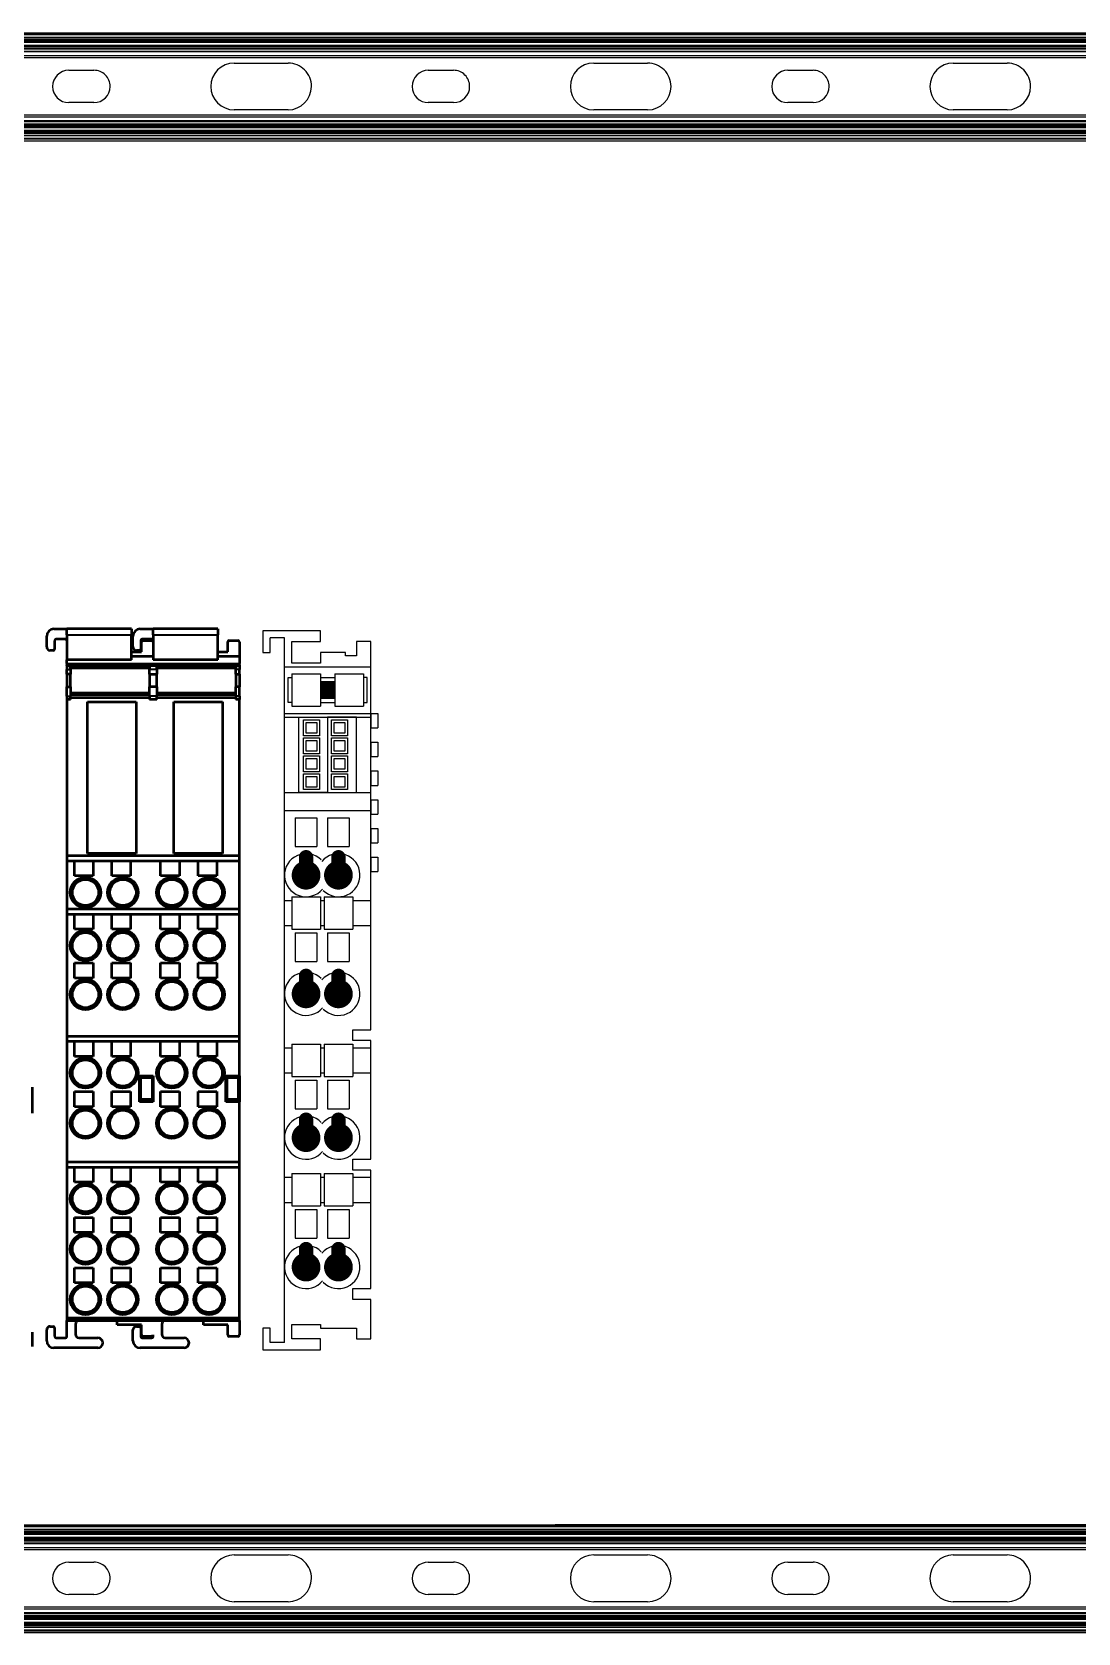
# Model space of a CAD drawing. Header units: inches. Extents: x 17 to 3130, y 15 to 659.
# Drawn here: x 1198.4 to 1343.9, y 129.2 to 351.9 of the extents above; entities that cross this region are included whole.
import ezdxf

# ---------------------------------------------------------------- set-up
doc = ezdxf.new("R2010")
doc.units = ezdxf.units.IN
doc.header["$MEASUREMENT"] = 0
doc.linetypes.add('ACAD_ISO02W100', pattern=[15, 12, -3])
doc.linetypes.add('EPLANLINE7', pattern=[0])
for name, color, linetype in [('MAIN-1', 7, 'Continuous'), ('MAIN-2', 7, 'Continuous'), ('PRISMA_2_BECKHOFF', 5, 'Continuous'), ('ZUSATZTEXTE', 7, 'Continuous')]:
    doc.layers.add(name, color=color, linetype=linetype)
doc.layers.add('Sichtbar (ISO)', color=7, linetype='Continuous', lineweight=50)
doc.layers.add('Sichtbar schmal (ISO)', color=7, linetype='Continuous', lineweight=35)

msp = doc.modelspace()

# ---------------------------------------------------------------- linework, layer by layer
for p, q in [((850.49473, 351.59313), (1480.49468, 351.85048)), ((850.49473, 144.09313), (1480.49468, 144.35048))]:
    msp.add_line(p, q)
at = {"layer": 'MAIN-1'}
for p, q in [((1480.49658, 350.3796), (850.49473, 350.3796)), ((1226.526, 347.5296), (1234.026, 347.5296)), ((1276.526, 347.5296), (1284.026, 347.5296)), ((1326.526, 347.5296), (1334.026, 347.5296)), ((1203.526, 346.5296), (1207.026, 346.5296)), ((1253.526, 346.5296), (1257.026, 346.5296)), ((1303.526, 346.5296), (1307.026, 346.5296)), ((1207.026, 342.0296), (1203.526, 342.0296)), ((1234.026, 341.0296), (1226.526, 341.0296)), ((1257.026, 342.0296), (1253.526, 342.0296)), ((1284.026, 341.0296), (1276.526, 341.0296)), ((1307.026, 342.0296), (1303.526, 342.0296)), ((1334.026, 341.0296), (1326.526, 341.0296)), ((850.49473, 338.1796), (1480.5124, 338.1796)), ((1480.51435, 336.6796), (850.49473, 336.6796)), ((1480.49658, 142.8796), (850.49473, 142.8796)), ((1203.526, 139.0296), (1207.026, 139.0296)), ((1226.526, 140.0296), (1234.026, 140.0296)), ((1253.526, 139.0296), (1257.026, 139.0296)), ((1276.526, 140.0296), (1284.026, 140.0296)), ((1303.526, 139.0296), (1307.026, 139.0296)), ((1326.526, 140.0296), (1334.026, 140.0296)), ((1207.026, 134.5296), (1203.526, 134.5296)), ((1257.026, 134.5296), (1253.526, 134.5296)), ((1307.026, 134.5296), (1303.526, 134.5296)), ((1234.026, 133.5296), (1226.526, 133.5296)), ((1284.026, 133.5296), (1276.526, 133.5296)), ((1334.026, 133.5296), (1326.526, 133.5296)), ((850.49473, 130.6796), (1480.5124, 130.6796)), ((1480.51435, 129.1796), (850.49473, 129.1796))]:
    msp.add_line(p, q, dxfattribs=at)
for centre, radius, start, end in [((1226.526, 344.2796), 3.25, 90.0000198, 180.0000187), ((1234.026, 344.2796), 3.25, 359.9999813, 90.0000198), ((1276.526, 344.2796), 3.25, 90.0000198, 180.0000187), ((1284.026, 344.2796), 3.25, 359.9999813, 90.0000198), ((1326.526, 344.2796), 3.25, 90.0000198, 180.0000187), ((1334.026, 344.2796), 3.25, 359.9999813, 90.0000198), ((1203.526, 344.2796), 2.25, 90.0000198, 180.0000187), ((1207.026, 344.2796), 2.25, 359.9999813, 90.0000198), ((1253.526, 344.2796), 2.25, 90.0000198, 180.0000187), ((1257.026, 344.2796), 2.25, 359.9999813, 90.0000198), ((1303.526, 344.2796), 2.25, 90.0000198, 180.0000187), ((1307.026, 344.2796), 2.25, 359.9999813, 90.0000198), ((1203.526, 344.2796), 2.25, 180.0000187, 270), ((1207.026, 344.2796), 2.25, 270, 359.9999813), ((1226.526, 344.2796), 3.25, 180.0000187, 270), ((1234.026, 344.2796), 3.25, 270, 359.9999813), ((1253.526, 344.2796), 2.25, 180.0000187, 270), ((1257.026, 344.2796), 2.25, 270, 359.9999813), ((1276.526, 344.2796), 3.25, 180.0000187, 270), ((1284.026, 344.2796), 3.25, 270, 359.9999813), ((1303.526, 344.2796), 2.25, 180.0000187, 270), ((1307.026, 344.2796), 2.25, 270, 359.9999813), ((1326.526, 344.2796), 3.25, 180.0000187, 270), ((1334.026, 344.2796), 3.25, 270, 359.9999813), ((1203.526, 136.7796), 2.25, 90.0000198, 180.0000187), ((1207.026, 136.7796), 2.25, 359.9999813, 90.0000198), ((1226.526, 136.7796), 3.25, 90.0000198, 180.0000187), ((1234.026, 136.7796), 3.25, 359.9999813, 90.0000198), ((1253.526, 136.7796), 2.25, 90.0000198, 180.0000187), ((1257.026, 136.7796), 2.25, 359.9999813, 90.0000198), ((1276.526, 136.7796), 3.25, 90.0000198, 180.0000187), ((1284.026, 136.7796), 3.25, 359.9999813, 90.0000198), ((1303.526, 136.7796), 2.25, 90.0000198, 180.0000187), ((1307.026, 136.7796), 2.25, 359.9999813, 90.0000198), ((1326.526, 136.7796), 3.25, 90.0000198, 180.0000187), ((1334.026, 136.7796), 3.25, 359.9999813, 90.0000198), ((1203.526, 136.7796), 2.25, 180.0000187, 270), ((1207.026, 136.7796), 2.25, 270, 359.9999813), ((1226.526, 136.7796), 3.25, 180.0000187, 270), ((1234.026, 136.7796), 3.25, 270, 359.9999813), ((1253.526, 136.7796), 2.25, 180.0000187, 270), ((1257.026, 136.7796), 2.25, 270, 359.9999813), ((1276.526, 136.7796), 3.25, 180.0000187, 270), ((1284.026, 136.7796), 3.25, 270, 359.9999813), ((1303.526, 136.7796), 2.25, 180.0000187, 270), ((1307.026, 136.7796), 2.25, 270, 359.9999813), ((1326.526, 136.7796), 3.25, 180.0000187, 270), ((1334.026, 136.7796), 3.25, 270, 359.9999813)]:
    msp.add_arc(centre, radius, start, end, dxfattribs=at)
at = {"layer": 'MAIN-2'}
for p, q in [((850.49473, 351.6296), (1480.49496, 351.6296)), ((850.49473, 351.59313), (1480.49501, 351.59313)), ((1480.49519, 351.45283), (850.49473, 351.45283)), ((1480.49568, 351.0796), (850.49473, 351.0796)), ((850.49473, 350.8796), (1480.49594, 350.8796)), ((1480.49605, 350.79313), (850.49473, 350.79313)), ((850.49473, 350.65283), (1480.49623, 350.65283)), ((850.49473, 350.56327), (1480.49635, 350.56327)), ((1480.4965, 350.44594), (850.49473, 350.44594)), ((1480.49659, 350.37206), (850.49473, 350.37206)), ((850.49473, 350.01851), (1480.49705, 350.01851)), ((850.49473, 349.80638), (1480.49733, 349.80638)), ((1480.49733, 349.80638), (850.49473, 349.80638)), ((1480.49742, 349.73316), (850.49473, 349.73316)), ((850.49473, 349.5796), (1480.49762, 349.5796)), ((850.49473, 349.51327), (1480.49771, 349.51327)), ((1480.49818, 349.15122), (850.49473, 349.15122)), ((1480.49825, 349.09684), (850.49473, 349.09684)), ((1480.49827, 349.0796), (850.49473, 349.0796)), ((850.49473, 348.56608), (1480.49894, 348.56608)), ((850.49473, 348.29354), (1480.49929, 348.29354)), ((1480.5097, 340.26567), (850.49473, 340.26567)), ((1480.51005, 339.99313), (850.49473, 339.99313)), ((1480.51072, 339.4796), (850.49473, 339.4796)), ((850.49473, 339.46237), (1480.51074, 339.46237)), ((850.49473, 339.40798), (1480.51081, 339.40798)), ((1480.51128, 339.04594), (850.49473, 339.04594)), ((1480.51136, 338.9796), (850.49473, 338.9796)), ((1480.51156, 338.82605), (850.49473, 338.82605)), ((1480.51166, 338.75283), (850.49473, 338.75283)), ((850.49473, 338.75283), (1480.51166, 338.75283)), ((1480.51193, 338.54069), (850.49473, 338.54069)), ((850.49473, 338.18714), (1480.51239, 338.18714)), ((850.49473, 338.11327), (1480.51249, 338.11327)), ((1480.51264, 337.99594), (850.49473, 337.99594)), ((1480.51275, 337.90638), (850.49473, 337.90638)), ((850.49473, 337.76608), (1480.51294, 337.76608)), ((1480.51305, 337.6796), (850.49473, 337.6796)), ((850.49473, 337.4796), (1480.51331, 337.4796)), ((850.49473, 337.10638), (1480.51379, 337.10638)), ((1480.51397, 336.96608), (850.49473, 336.96608)), ((1480.51402, 336.9296), (850.49473, 336.9296)), ((850.49473, 144.1296), (1480.49496, 144.1296)), ((850.49473, 144.09313), (1480.49501, 144.09313)), ((1480.49519, 143.95283), (850.49473, 143.95283)), ((1480.49568, 143.5796), (850.49473, 143.5796)), ((850.49473, 143.3796), (1480.49594, 143.3796)), ((1480.49605, 143.29313), (850.49473, 143.29313)), ((850.49473, 143.15283), (1480.49623, 143.15283)), ((850.49473, 143.06327), (1480.49635, 143.06327)), ((1480.4965, 142.94594), (850.49473, 142.94594)), ((1480.49659, 142.87206), (850.49473, 142.87206)), ((850.49473, 142.51851), (1480.49705, 142.51851)), ((850.49473, 142.30638), (1480.49733, 142.30638)), ((1480.49733, 142.30638), (850.49473, 142.30638)), ((1480.49742, 142.23316), (850.49473, 142.23316)), ((850.49473, 142.0796), (1480.49762, 142.0796)), ((850.49473, 142.01327), (1480.49771, 142.01327)), ((1480.49818, 141.65122), (850.49473, 141.65122)), ((1480.49825, 141.59684), (850.49473, 141.59684)), ((1480.49827, 141.5796), (850.49473, 141.5796)), ((850.49473, 141.06608), (1480.49894, 141.06608)), ((850.49473, 140.79354), (1480.49929, 140.79354)), ((1480.5097, 132.76567), (850.49473, 132.76567)), ((1480.51005, 132.49313), (850.49473, 132.49313)), ((1480.51072, 131.9796), (850.49473, 131.9796)), ((850.49473, 131.96237), (1480.51074, 131.96237)), ((850.49473, 131.90798), (1480.51081, 131.90798)), ((1480.51128, 131.54594), (850.49473, 131.54594)), ((1480.51136, 131.4796), (850.49473, 131.4796)), ((1480.51156, 131.32605), (850.49473, 131.32605)), ((1480.51166, 131.25283), (850.49473, 131.25283)), ((850.49473, 131.25283), (1480.51166, 131.25283)), ((1480.51193, 131.04069), (850.49473, 131.04069)), ((850.49473, 130.68714), (1480.51239, 130.68714)), ((850.49473, 130.61327), (1480.51249, 130.61327)), ((1480.51264, 130.49594), (850.49473, 130.49594)), ((1480.51275, 130.40638), (850.49473, 130.40638)), ((850.49473, 130.26608), (1480.51294, 130.26608)), ((1480.51305, 130.1796), (850.49473, 130.1796)), ((850.49473, 129.9796), (1480.51331, 129.9796)), ((850.49473, 129.60638), (1480.51379, 129.60638)), ((1480.51397, 129.46608), (850.49473, 129.46608)), ((1480.51402, 129.4296), (850.49473, 129.4296))]:
    msp.add_line(p, q, dxfattribs=at)
at = {"layer": 'PRISMA_2_BECKHOFF'}
for points in [[(1235.52465, 256.57356), (1239.52465, 256.57356), (1239.52465, 246.07356), (1235.52465, 246.07356)], [(1239.52465, 246.07356), (1243.52465, 246.07356), (1243.52465, 256.57356), (1239.52465, 256.57356)]]:
    msp.add_lwpolyline(points, close=True, dxfattribs=at)
at = {"layer": 'PRISMA_2_BECKHOFF', "linetype": 'ACAD_ISO02W100'}
for points in [[(1236.17465, 256.17356), (1238.37465, 256.17356), (1238.37465, 253.97356), (1236.17465, 253.97356)], [(1240.07465, 256.17356), (1242.27465, 256.17356), (1242.27465, 253.97356), (1240.07465, 253.97356)], [(1236.52465, 255.82356), (1238.02465, 255.82356), (1238.02465, 254.32356), (1236.52465, 254.32356)], [(1240.42465, 255.82356), (1241.92465, 255.82356), (1241.92465, 254.32356), (1240.42465, 254.32356)], [(1236.17465, 253.67356), (1238.37465, 253.67356), (1238.37465, 251.47356), (1236.17465, 251.47356)], [(1236.52465, 253.32356), (1238.02465, 253.32356), (1238.02465, 251.82356), (1236.52465, 251.82356)], [(1240.07465, 253.67356), (1242.27465, 253.67356), (1242.27465, 251.47356), (1240.07465, 251.47356)], [(1240.42465, 253.32356), (1241.92465, 253.32356), (1241.92465, 251.82356), (1240.42465, 251.82356)], [(1236.17465, 251.17356), (1238.37465, 251.17356), (1238.37465, 248.97356), (1236.17465, 248.97356)], [(1236.52465, 250.82356), (1238.02465, 250.82356), (1238.02465, 249.32356), (1236.52465, 249.32356)], [(1240.07465, 251.17356), (1242.27465, 251.17356), (1242.27465, 248.97356), (1240.07465, 248.97356)], [(1240.42465, 250.82356), (1241.92465, 250.82356), (1241.92465, 249.32356), (1240.42465, 249.32356)], [(1236.17465, 248.67356), (1238.37465, 248.67356), (1238.37465, 246.47356), (1236.17465, 246.47356)], [(1236.52465, 248.32356), (1238.02465, 248.32356), (1238.02465, 246.82356), (1236.52465, 246.82356)], [(1240.07465, 248.67356), (1242.27465, 248.67356), (1242.27465, 246.47356), (1240.07465, 246.47356)], [(1240.42465, 248.32356), (1241.92465, 248.32356), (1241.92465, 246.82356), (1240.42465, 246.82356)]]:
    msp.add_lwpolyline(points, close=True, dxfattribs=at)
at = {"layer": 'Sichtbar (ISO)'}
for p, q in [((1200.45265, 266.32573), (1200.45265, 267.82573)), ((1201.45265, 268.82573), (1203.25265, 268.82573)), ((1201.55265, 267.22573), (1201.55265, 266.02573)), ((1203.05265, 267.42573), (1201.75265, 267.42573)), ((1203.25265, 268.02052), (1203.25265, 268.82573)), ((1212.25265, 268.82573), (1203.25265, 268.82573)), ((1203.25265, 268.02052), (1203.25265, 264.53756)), ((1212.25265, 268.82573), (1212.25265, 268.02052)), ((1212.25265, 264.53756), (1212.25265, 268.02052)), ((1212.45265, 266.32573), (1212.45265, 267.82573)), ((1213.45265, 268.82573), (1215.25265, 268.82573)), ((1213.55265, 267.22573), (1213.55265, 266.02573)), ((1215.05265, 267.42573), (1213.75265, 267.42573)), ((1213.85265, 267.22573), (1215.05265, 267.22573)), ((1215.25265, 268.02052), (1215.25265, 268.82573)), ((1224.25265, 268.82573), (1215.25265, 268.82573)), ((1215.25265, 268.02052), (1215.25265, 264.53756)), ((1224.25265, 268.82573), (1224.25265, 268.02052)), ((1224.25265, 264.53756), (1224.25265, 268.02052)), ((1225.85265, 267.22573), (1227.05265, 267.22573)), ((1201.35265, 265.82573), (1200.95265, 265.82573)), ((1212.25265, 265.62573), (1213.65265, 265.62573)), ((1212.25265, 265.02573), (1215.25265, 265.02573)), ((1213.35265, 265.82573), (1212.95265, 265.82573)), ((1213.65265, 265.62573), (1213.65265, 267.02573)), ((1224.25265, 265.62573), (1225.65265, 265.62573)), ((1224.25265, 265.02573), (1227.25265, 265.02573)), ((1225.65265, 265.62573), (1225.65265, 267.02573)), ((1227.25265, 267.02573), (1227.25265, 265.02573)), ((1227.25265, 265.02573), (1227.25265, 264.02573)), ((1212.25265, 264.53756), (1203.25265, 264.53756)), ((1203.25265, 264.02573), (1203.25265, 264.53756)), ((1203.25265, 264.02573), (1203.25265, 263.8428)), ((1203.25265, 263.74282), (1203.25265, 263.8428)), ((1203.25265, 263.74282), (1203.25265, 263.73743)), ((1203.25265, 263.74282), (1203.75265, 263.74282)), ((1203.25265, 263.73743), (1203.25265, 263.168)), ((1203.25265, 263.73743), (1203.75265, 263.73743)), ((1203.25265, 262.55873), (1203.25265, 263.168)), ((1203.75265, 263.73743), (1203.75265, 263.74282)), ((1203.75265, 263.168), (1203.75265, 263.73743)), ((1214.75265, 263.38576), (1203.75265, 263.38576)), ((1203.75265, 263.168), (1203.75265, 262.55873)), ((1214.75265, 263.74282), (1215.75265, 263.74282)), ((1214.75265, 263.74282), (1214.75265, 263.73743)), ((1215.75265, 263.73743), (1214.75265, 263.73743)), ((1214.75265, 263.73743), (1214.75265, 263.168)), ((1214.75265, 262.55873), (1214.75265, 263.168)), ((1224.25265, 264.53756), (1215.25265, 264.53756)), ((1215.75265, 263.73743), (1215.75265, 263.74282)), ((1215.75265, 263.168), (1215.75265, 263.73743)), ((1226.75265, 263.38576), (1215.75265, 263.38576)), ((1215.75265, 263.168), (1215.75265, 262.55873)), ((1226.75265, 263.74282), (1227.25265, 263.74282)), ((1226.75265, 263.74282), (1226.75265, 263.73743)), ((1227.25265, 263.73743), (1226.75265, 263.73743)), ((1226.75265, 263.73743), (1226.75265, 263.168)), ((1226.75265, 262.55873), (1226.75265, 263.168)), ((1227.25265, 263.8428), (1227.25265, 264.02573)), ((1227.25265, 263.8428), (1227.25265, 263.74282)), ((1227.25265, 263.74282), (1227.25265, 263.73743)), ((1227.25265, 263.73743), (1227.25265, 263.168)), ((1227.25265, 262.55873), (1227.25265, 263.168)), ((1203.25265, 262.55873), (1203.25265, 260.79722)), ((1203.75265, 262.55873), (1203.25265, 262.55873)), ((1203.25265, 259.48598), (1203.25265, 260.79722)), ((1203.25265, 260.79722), (1203.75265, 260.79722)), ((1203.75265, 260.79722), (1203.75265, 262.55873)), ((1203.75265, 260.79722), (1203.75265, 259.48598)), ((1214.75265, 262.55873), (1214.75265, 260.79722)), ((1214.75265, 262.55873), (1215.75265, 262.55873)), ((1215.75265, 260.79722), (1214.75265, 260.79722)), ((1214.75265, 259.48598), (1214.75265, 260.79722)), ((1215.75265, 260.79722), (1215.75265, 262.55873)), ((1215.75265, 260.79722), (1215.75265, 259.48598)), ((1226.75265, 262.55873), (1226.75265, 260.79722)), ((1226.75265, 262.55873), (1227.25265, 262.55873)), ((1227.25265, 260.79722), (1226.75265, 260.79722)), ((1226.75265, 259.48598), (1226.75265, 260.79722)), ((1227.25265, 262.55873), (1227.25265, 260.79722)), ((1227.25265, 259.48598), (1227.25265, 260.79722)), ((1203.25265, 259.48598), (1203.25265, 259.02573)), ((1203.25265, 259.02573), (1203.25265, 237.30367)), ((1203.75265, 259.02573), (1203.25265, 259.02573)), ((1203.75265, 259.92051), (1214.75265, 259.92051)), ((1214.75265, 259.57238), (1203.75265, 259.57238)), ((1203.75265, 259.02573), (1203.75265, 259.48598)), ((1206.12265, 258.67573), (1212.90265, 258.67573)), ((1206.12265, 237.57573), (1206.12265, 258.67573)), ((1212.90265, 258.67573), (1212.90265, 237.57573)), ((1214.75265, 259.48598), (1214.75265, 259.02573)), ((1215.75265, 259.02573), (1214.75265, 259.02573)), ((1215.75265, 259.92051), (1226.75265, 259.92051)), ((1226.75265, 259.57238), (1215.75265, 259.57238)), ((1215.75265, 259.02573), (1215.75265, 259.48598)), ((1218.12265, 258.67573), (1224.90265, 258.67573)), ((1218.12265, 237.57573), (1218.12265, 258.67573)), ((1224.90265, 258.67573), (1224.90265, 237.57573)), ((1226.75265, 259.48598), (1226.75265, 259.02573)), ((1227.25265, 259.02573), (1226.75265, 259.02573)), ((1227.25265, 259.48598), (1227.25265, 259.02573)), ((1227.25265, 237.30367), (1227.25265, 259.02573)), ((1203.25265, 237.30367), (1203.25265, 236.57573)), ((1203.25265, 237.30367), (1227.25265, 237.30367)), ((1203.25265, 236.57573), (1203.25265, 229.90367)), ((1203.25265, 236.57573), (1204.30265, 236.57573)), ((1204.30265, 236.57573), (1206.90265, 236.57573)), ((1204.30265, 234.47573), (1204.30265, 236.57573)), ((1212.90265, 237.57573), (1206.12265, 237.57573)), ((1206.90265, 236.57573), (1206.90265, 234.47573)), ((1206.90265, 236.57573), (1209.50265, 236.57573)), ((1209.50265, 236.57573), (1212.10265, 236.57573)), ((1209.50265, 234.47573), (1209.50265, 236.57573)), ((1212.10265, 236.57573), (1212.10265, 234.47573)), ((1212.10265, 236.57573), (1216.30265, 236.57573)), ((1216.30265, 236.57573), (1218.90265, 236.57573)), ((1216.30265, 234.47573), (1216.30265, 236.57573)), ((1224.90265, 237.57573), (1218.12265, 237.57573)), ((1218.90265, 236.57573), (1218.90265, 234.47573)), ((1218.90265, 236.57573), (1221.50265, 236.57573)), ((1221.50265, 236.57573), (1224.10265, 236.57573)), ((1221.50265, 234.47573), (1221.50265, 236.57573)), ((1224.10265, 236.57573), (1224.10265, 234.47573)), ((1224.10265, 236.57573), (1227.25265, 236.57573)), ((1227.25265, 236.57573), (1227.25265, 237.30367)), ((1227.25265, 229.90367), (1227.25265, 236.57573)), ((1206.90265, 234.47573), (1204.30265, 234.47573)), ((1212.10265, 234.47573), (1209.50265, 234.47573)), ((1218.90265, 234.47573), (1216.30265, 234.47573)), ((1224.10265, 234.47573), (1221.50265, 234.47573)), ((1203.25265, 229.90367), (1203.25265, 229.17573)), ((1203.25265, 229.90367), (1227.25265, 229.90367)), ((1227.25265, 229.17573), (1227.25265, 229.90367)), ((1203.25265, 229.17573), (1203.25265, 212.20367)), ((1203.25265, 229.17573), (1204.30265, 229.17573)), ((1204.30265, 229.17573), (1206.90265, 229.17573)), ((1204.30265, 227.07573), (1204.30265, 229.17573)), ((1206.90265, 229.17573), (1206.90265, 227.07573)), ((1206.90265, 229.17573), (1209.50265, 229.17573)), ((1209.50265, 229.17573), (1212.10265, 229.17573)), ((1209.50265, 227.07573), (1209.50265, 229.17573)), ((1212.10265, 229.17573), (1212.10265, 227.07573)), ((1212.10265, 229.17573), (1216.30265, 229.17573)), ((1216.30265, 229.17573), (1218.90265, 229.17573)), ((1216.30265, 227.07573), (1216.30265, 229.17573)), ((1218.90265, 229.17573), (1218.90265, 227.07573)), ((1218.90265, 229.17573), (1221.50265, 229.17573)), ((1221.50265, 229.17573), (1224.10265, 229.17573)), ((1221.50265, 227.07573), (1221.50265, 229.17573)), ((1224.10265, 229.17573), (1224.10265, 227.07573)), ((1224.10265, 229.17573), (1227.25265, 229.17573)), ((1227.25265, 212.20367), (1227.25265, 229.17573)), ((1206.90265, 227.07573), (1204.30265, 227.07573)), ((1212.10265, 227.07573), (1209.50265, 227.07573)), ((1218.90265, 227.07573), (1216.30265, 227.07573)), ((1224.10265, 227.07573), (1221.50265, 227.07573)), ((1204.30265, 222.37573), (1206.90265, 222.37573)), ((1204.30265, 220.27573), (1204.30265, 222.37573)), ((1206.90265, 222.37573), (1206.90265, 220.27573)), ((1209.50265, 222.37573), (1212.10265, 222.37573)), ((1209.50265, 220.27573), (1209.50265, 222.37573)), ((1212.10265, 222.37573), (1212.10265, 220.27573)), ((1216.30265, 222.37573), (1218.90265, 222.37573)), ((1216.30265, 220.27573), (1216.30265, 222.37573)), ((1218.90265, 222.37573), (1218.90265, 220.27573)), ((1221.50265, 222.37573), (1224.10265, 222.37573)), ((1221.50265, 220.27573), (1221.50265, 222.37573)), ((1224.10265, 222.37573), (1224.10265, 220.27573)), ((1206.90265, 220.27573), (1204.30265, 220.27573)), ((1212.10265, 220.27573), (1209.50265, 220.27573)), ((1218.90265, 220.27573), (1216.30265, 220.27573)), ((1224.10265, 220.27573), (1221.50265, 220.27573)), ((1203.25265, 212.20367), (1203.25265, 211.47573)), ((1203.25265, 212.20367), (1227.25265, 212.20367)), ((1227.25265, 211.47573), (1227.25265, 212.20367)), ((1203.25265, 211.47573), (1203.25265, 194.70367)), ((1203.25265, 211.47573), (1204.30265, 211.47573)), ((1204.30265, 211.47573), (1206.90265, 211.47573)), ((1204.30265, 209.37573), (1204.30265, 211.47573)), ((1206.90265, 209.37573), (1204.30265, 209.37573)), ((1206.90265, 211.47573), (1206.90265, 209.37573)), ((1206.90265, 211.47573), (1209.50265, 211.47573)), ((1209.50265, 211.47573), (1212.10265, 211.47573)), ((1209.50265, 209.37573), (1209.50265, 211.47573)), ((1212.10265, 209.37573), (1209.50265, 209.37573)), ((1212.10265, 211.47573), (1212.10265, 209.37573)), ((1212.10265, 211.47573), (1216.30265, 211.47573)), ((1216.30265, 211.47573), (1218.90265, 211.47573)), ((1216.30265, 209.37573), (1216.30265, 211.47573)), ((1218.90265, 209.37573), (1216.30265, 209.37573)), ((1218.90265, 211.47573), (1218.90265, 209.37573)), ((1218.90265, 211.47573), (1221.50265, 211.47573)), ((1221.50265, 211.47573), (1224.10265, 211.47573)), ((1221.50265, 209.37573), (1221.50265, 211.47573)), ((1224.10265, 209.37573), (1221.50265, 209.37573)), ((1224.10265, 211.47573), (1224.10265, 209.37573)), ((1224.10265, 211.47573), (1227.25265, 211.47573)), ((1227.25265, 206.67573), (1227.25265, 211.47573)), ((1198.41565, 205.07573), (1198.41565, 201.47573)), ((1213.35265, 206.67573), (1215.25265, 206.67573)), ((1213.35265, 203.07573), (1213.35265, 206.67573)), ((1213.50265, 206.33073), (1213.50265, 206.58073)), ((1213.50265, 206.58073), (1215.10265, 206.58073)), ((1213.50265, 206.33073), (1213.50265, 203.42073)), ((1215.10265, 206.33073), (1215.10265, 206.58073)), ((1215.10265, 206.33073), (1215.10265, 203.42073)), ((1215.25265, 206.67573), (1215.25265, 203.07573)), ((1225.35265, 206.67573), (1227.25265, 206.67573)), ((1225.35265, 203.07573), (1225.35265, 206.67573)), ((1225.50265, 206.33073), (1225.50265, 206.58073)), ((1225.50265, 206.58073), (1227.10265, 206.58073)), ((1225.50265, 206.33073), (1225.50265, 203.42073)), ((1227.10265, 206.33073), (1227.10265, 206.58073)), ((1227.10265, 206.33073), (1227.10265, 203.42073)), ((1227.25265, 206.67573), (1227.25265, 203.07573)), ((1204.30265, 204.47573), (1206.90265, 204.47573)), ((1204.30265, 202.37573), (1204.30265, 204.47573)), ((1206.90265, 204.47573), (1206.90265, 202.37573)), ((1209.50265, 204.47573), (1212.10265, 204.47573)), ((1209.50265, 202.37573), (1209.50265, 204.47573)), ((1212.10265, 204.47573), (1212.10265, 202.37573)), ((1215.25265, 203.07573), (1213.35265, 203.07573)), ((1213.50265, 203.17073), (1213.50265, 203.42073)), ((1213.50265, 203.17073), (1215.10265, 203.17073)), ((1215.10265, 203.17073), (1215.10265, 203.42073)), ((1216.30265, 204.47573), (1218.90265, 204.47573)), ((1216.30265, 202.37573), (1216.30265, 204.47573)), ((1218.90265, 204.47573), (1218.90265, 202.37573)), ((1221.50265, 204.47573), (1224.10265, 204.47573)), ((1221.50265, 202.37573), (1221.50265, 204.47573)), ((1224.10265, 204.47573), (1224.10265, 202.37573)), ((1227.25265, 203.07573), (1225.35265, 203.07573)), ((1225.50265, 203.17073), (1225.50265, 203.42073)), ((1225.50265, 203.17073), (1227.10265, 203.17073)), ((1227.10265, 203.17073), (1227.10265, 203.42073)), ((1227.25265, 194.70367), (1227.25265, 203.07573)), ((1206.90265, 202.37573), (1204.30265, 202.37573)), ((1212.10265, 202.37573), (1209.50265, 202.37573)), ((1218.90265, 202.37573), (1216.30265, 202.37573)), ((1224.10265, 202.37573), (1221.50265, 202.37573)), ((1203.25265, 194.70367), (1203.25265, 193.97573)), ((1203.25265, 194.70367), (1227.25265, 194.70367)), ((1203.25265, 193.97573), (1203.25265, 173.02573)), ((1203.25265, 193.97573), (1204.30265, 193.97573)), ((1204.30265, 193.97573), (1206.90265, 193.97573)), ((1204.30265, 191.87573), (1204.30265, 193.97573)), ((1206.90265, 193.97573), (1206.90265, 191.87573)), ((1206.90265, 193.97573), (1209.50265, 193.97573)), ((1209.50265, 193.97573), (1212.10265, 193.97573)), ((1209.50265, 191.87573), (1209.50265, 193.97573)), ((1212.10265, 193.97573), (1212.10265, 191.87573)), ((1212.10265, 193.97573), (1216.30265, 193.97573)), ((1216.30265, 193.97573), (1218.90265, 193.97573)), ((1216.30265, 191.87573), (1216.30265, 193.97573)), ((1218.90265, 193.97573), (1218.90265, 191.87573)), ((1218.90265, 193.97573), (1221.50265, 193.97573)), ((1221.50265, 193.97573), (1224.10265, 193.97573)), ((1221.50265, 191.87573), (1221.50265, 193.97573)), ((1224.10265, 193.97573), (1224.10265, 191.87573)), ((1224.10265, 193.97573), (1227.25265, 193.97573)), ((1227.25265, 193.97573), (1227.25265, 194.70367)), ((1227.25265, 173.02573), (1227.25265, 193.97573)), ((1206.90265, 191.87573), (1204.30265, 191.87573)), ((1212.10265, 191.87573), (1209.50265, 191.87573)), ((1218.90265, 191.87573), (1216.30265, 191.87573)), ((1224.10265, 191.87573), (1221.50265, 191.87573)), ((1204.30265, 186.97573), (1206.90265, 186.97573)), ((1204.30265, 184.87573), (1204.30265, 186.97573)), ((1206.90265, 184.87573), (1204.30265, 184.87573)), ((1206.90265, 186.97573), (1206.90265, 184.87573)), ((1209.50265, 186.97573), (1212.10265, 186.97573)), ((1209.50265, 184.87573), (1209.50265, 186.97573)), ((1212.10265, 184.87573), (1209.50265, 184.87573)), ((1212.10265, 186.97573), (1212.10265, 184.87573)), ((1216.30265, 186.97573), (1218.90265, 186.97573)), ((1216.30265, 184.87573), (1216.30265, 186.97573)), ((1218.90265, 184.87573), (1216.30265, 184.87573)), ((1218.90265, 186.97573), (1218.90265, 184.87573)), ((1221.50265, 186.97573), (1224.10265, 186.97573)), ((1221.50265, 184.87573), (1221.50265, 186.97573)), ((1224.10265, 184.87573), (1221.50265, 184.87573)), ((1224.10265, 186.97573), (1224.10265, 184.87573)), ((1204.30265, 179.97573), (1206.90265, 179.97573)), ((1204.30265, 177.87573), (1204.30265, 179.97573)), ((1206.90265, 179.97573), (1206.90265, 177.87573)), ((1209.50265, 179.97573), (1212.10265, 179.97573)), ((1209.50265, 177.87573), (1209.50265, 179.97573)), ((1212.10265, 179.97573), (1212.10265, 177.87573)), ((1216.30265, 179.97573), (1218.90265, 179.97573)), ((1216.30265, 177.87573), (1216.30265, 179.97573)), ((1218.90265, 179.97573), (1218.90265, 177.87573)), ((1221.50265, 179.97573), (1224.10265, 179.97573)), ((1221.50265, 177.87573), (1221.50265, 179.97573)), ((1224.10265, 179.97573), (1224.10265, 177.87573)), ((1206.90265, 177.87573), (1204.30265, 177.87573)), ((1212.10265, 177.87573), (1209.50265, 177.87573)), ((1218.90265, 177.87573), (1216.30265, 177.87573)), ((1224.10265, 177.87573), (1221.50265, 177.87573)), ((1200.95265, 171.82573), (1201.35265, 171.82573)), ((1201.55265, 171.62573), (1201.55265, 170.42573)), ((1203.25265, 173.02573), (1203.25265, 172.62573)), ((1203.25265, 173.02573), (1227.25265, 173.02573)), ((1203.25265, 170.42573), (1203.25265, 172.62573)), ((1203.25265, 172.62573), (1227.25265, 172.62573)), ((1204.45265, 172.12573), (1204.45265, 170.72573)), ((1210.25265, 172.02573), (1210.25265, 172.62573)), ((1213.65265, 172.02573), (1210.25265, 172.02573)), ((1212.95265, 171.82573), (1213.35265, 171.82573)), ((1213.55265, 171.62573), (1213.55265, 170.42573)), ((1213.65265, 170.62573), (1213.65265, 172.02573)), ((1216.45265, 172.12573), (1216.45265, 170.72573)), ((1222.25265, 172.02573), (1222.25265, 172.62573)), ((1225.65265, 172.02573), (1222.25265, 172.02573)), ((1225.65265, 170.62573), (1225.65265, 172.02573)), ((1227.25265, 172.62573), (1227.25265, 173.02573)), ((1227.25265, 172.62573), (1227.25265, 170.62573)), ((1198.41565, 171.02573), (1198.41565, 169.02573)), ((1200.45265, 169.82573), (1200.45265, 171.32573)), ((1201.75265, 170.22573), (1203.05265, 170.22573)), ((1204.95265, 170.22573), (1207.55265, 170.22573)), ((1212.45265, 169.82573), (1212.45265, 171.32573)), ((1213.75265, 170.22573), (1215.05265, 170.22573)), ((1215.05265, 170.42573), (1213.85265, 170.42573)), ((1215.25265, 170.42573), (1215.25265, 170.62573)), ((1216.95265, 170.22573), (1219.55265, 170.22573)), ((1227.05265, 170.42573), (1225.85265, 170.42573)), ((1207.55265, 168.82573), (1201.45265, 168.82573)), ((1219.55265, 168.82573), (1213.45265, 168.82573))]:
    msp.add_line(p, q, dxfattribs=at)
for centre, radius in [((1205.85265, 232.17573), 2.125), ((1205.85265, 232.17573), 1.825), ((1211.05265, 232.17573), 2.125), ((1211.05265, 232.17573), 1.825), ((1217.85265, 232.17573), 2.125), ((1217.85265, 232.17573), 1.825), ((1223.05265, 232.17573), 2.125), ((1223.05265, 232.17573), 1.825), ((1205.85265, 224.77573), 2.125), ((1205.85265, 224.77573), 1.825), ((1211.05265, 224.77573), 2.125), ((1211.05265, 224.77573), 1.825), ((1217.85265, 224.77573), 2.125), ((1217.85265, 224.77573), 1.825), ((1223.05265, 224.77573), 2.125), ((1223.05265, 224.77573), 1.825), ((1205.85265, 217.97573), 2.125), ((1205.85265, 217.97573), 1.825), ((1211.05265, 217.97573), 2.125), ((1211.05265, 217.97573), 1.825), ((1217.85265, 217.97573), 2.125), ((1217.85265, 217.97573), 1.825), ((1223.05265, 217.97573), 2.125), ((1223.05265, 217.97573), 1.825), ((1205.85265, 207.07573), 2.125), ((1205.85265, 207.07573), 1.825), ((1211.05265, 207.07573), 2.125), ((1211.05265, 207.07573), 1.825), ((1217.85265, 207.07573), 2.125), ((1217.85265, 207.07573), 1.825), ((1223.05265, 207.07573), 2.125), ((1223.05265, 207.07573), 1.825), ((1205.85265, 200.07573), 2.125), ((1205.85265, 200.07573), 1.825), ((1211.05265, 200.07573), 2.125), ((1211.05265, 200.07573), 1.825), ((1217.85265, 200.07573), 2.125), ((1217.85265, 200.07573), 1.825), ((1223.05265, 200.07573), 2.125), ((1223.05265, 200.07573), 1.825), ((1205.85265, 189.57573), 2.125), ((1211.05265, 189.57573), 2.125), ((1217.85265, 189.57573), 2.125), ((1223.05265, 189.57573), 2.125), ((1205.85265, 189.57573), 1.825), ((1211.05265, 189.57573), 1.825), ((1217.85265, 189.57573), 1.825), ((1223.05265, 189.57573), 1.825), ((1205.85265, 182.57573), 2.125), ((1205.85265, 182.57573), 1.825), ((1211.05265, 182.57573), 2.125), ((1211.05265, 182.57573), 1.825), ((1217.85265, 182.57573), 2.125), ((1217.85265, 182.57573), 1.825), ((1223.05265, 182.57573), 2.125), ((1223.05265, 182.57573), 1.825), ((1205.85265, 175.57573), 2.125), ((1205.85265, 175.57573), 1.825), ((1211.05265, 175.57573), 2.125), ((1211.05265, 175.57573), 1.825), ((1217.85265, 175.57573), 2.125), ((1217.85265, 175.57573), 1.825), ((1223.05265, 175.57573), 2.125), ((1223.05265, 175.57573), 1.825)]:
    msp.add_circle(centre, radius, dxfattribs=at)
for centre, radius, start, end in [((1201.45265, 267.82573), 1, 90, 180), ((1201.75265, 267.22573), 0.2, 90, 180), ((1203.05265, 267.22573), 0.2, 0, 90), ((1213.45265, 267.82573), 1, 90, 180), ((1213.75265, 267.22573), 0.2, 90, 180), ((1213.85265, 267.02573), 0.2, 90, 180), ((1215.05265, 267.22573), 0.2, 0, 90), ((1215.05265, 267.02573), 0.2, 0, 90), ((1225.85265, 267.02573), 0.2, 90, 180), ((1227.05265, 267.02573), 0.2, 0, 90), ((1200.95265, 266.32573), 0.5, 180, 270), ((1201.35265, 266.02573), 0.2, 270, 0), ((1212.95265, 266.32573), 0.5, 180, 270), ((1213.35265, 266.02573), 0.2, 270, 0), ((1200.95265, 171.32573), 0.5, 90, 180), ((1201.35265, 171.62573), 0.2, 0, 90), ((1204.95265, 172.12573), 0.5, 90, 180), ((1212.95265, 171.32573), 0.5, 90, 180), ((1213.35265, 171.62573), 0.2, 0, 90), ((1216.95265, 172.12573), 0.5, 90, 180), ((1201.45265, 169.82573), 1, 180, 270), ((1201.75265, 170.42573), 0.2, 180, 270), ((1203.05265, 170.42573), 0.2, 270, 0), ((1204.95265, 170.72573), 0.5, 180, 270), ((1207.55265, 169.52573), 0.7, 270, 90), ((1213.45265, 169.82573), 1, 180, 270), ((1213.75265, 170.42573), 0.2, 180, 270), ((1213.85265, 170.62573), 0.2, 180, 270), ((1215.05265, 170.62573), 0.2, 270, 0), ((1215.05265, 170.42573), 0.2, 270, 0), ((1216.95265, 170.72573), 0.5, 180, 270), ((1219.55265, 169.52573), 0.7, 270, 90), ((1225.85265, 170.62573), 0.2, 180, 270), ((1227.05265, 170.62573), 0.2, 270, 0)]:
    msp.add_arc(centre, radius, start, end, dxfattribs=at)
at = {"layer": 'Sichtbar schmal (ISO)'}
for p, q in [((1203.25265, 268.02052), (1212.25265, 268.02052)), ((1215.25265, 268.02052), (1224.25265, 268.02052)), ((1203.25265, 264.02573), (1227.25265, 264.02573)), ((1203.25265, 263.8428), (1227.25265, 263.8428)), ((1203.25265, 263.168), (1203.75265, 263.168)), ((1203.75265, 263.55506), (1214.75265, 263.55506)), ((1203.75265, 263.4788), (1214.75265, 263.4788)), ((1215.75265, 263.168), (1214.75265, 263.168)), ((1215.75265, 263.55506), (1226.75265, 263.55506)), ((1215.75265, 263.4788), (1226.75265, 263.4788)), ((1227.25265, 263.168), (1226.75265, 263.168)), ((1203.25265, 259.48598), (1203.75265, 259.48598)), ((1203.75265, 259.72848), (1214.75265, 259.72848)), ((1203.75265, 259.24088), (1214.75265, 259.24088)), ((1215.75265, 259.48598), (1214.75265, 259.48598)), ((1215.75265, 259.72848), (1226.75265, 259.72848)), ((1215.75265, 259.24088), (1226.75265, 259.24088)), ((1227.25265, 259.48598), (1226.75265, 259.48598)), ((1215.10265, 206.33073), (1213.50265, 206.33073)), ((1227.10265, 206.33073), (1225.50265, 206.33073)), ((1215.10265, 203.42073), (1213.50265, 203.42073)), ((1227.10265, 203.42073), (1225.50265, 203.42073))]:
    msp.add_line(p, q, dxfattribs=at)
at = {"layer": 'ZUSATZTEXTE', "color": 1, "linetype": 'EPLANLINE7'}
for p, q in [((1238.52465, 268.57356), (1230.52465, 268.57356)), ((1230.52465, 268.57356), (1230.52465, 265.57356)), ((1233.52465, 267.57356), (1231.52465, 267.57356)), ((1231.52465, 265.57356), (1231.52465, 267.57356)), ((1232.52465, 267.57356), (1232.52465, 267.57356)), ((1233.52465, 169.57356), (1233.52465, 267.57356)), ((1238.52465, 267.07356), (1238.52465, 268.57356)), ((1230.52465, 265.57356), (1231.52465, 265.57356)), ((1234.52465, 264.07356), (1234.52465, 267.07356)), ((1234.52465, 267.07356), (1238.52465, 267.07356)), ((1238.52465, 265.57356), (1238.52465, 264.07356)), ((1242.02465, 265.57356), (1238.52465, 265.57356)), ((1242.02465, 265.07356), (1242.02465, 265.57356)), ((1243.52465, 265.07356), (1242.02465, 265.07356)), ((1245.52465, 267.07356), (1243.52465, 267.07356)), ((1243.52465, 267.07356), (1243.52465, 265.07356)), ((1245.52465, 213.07356), (1245.52465, 267.07356)), ((1233.52465, 263.57356), (1245.52465, 263.57356)), ((1238.52465, 264.07356), (1234.52465, 264.07356)), ((1234.02465, 258.57356), (1234.02465, 262.07356)), ((1234.02465, 262.07356), (1234.52465, 262.07356)), ((1234.52465, 262.57356), (1238.52465, 262.57356)), ((1234.52465, 262.57356), (1234.52465, 258.07356)), ((1238.52465, 262.57356), (1238.52465, 258.07356)), ((1238.52465, 262.07356), (1240.52465, 262.07356)), ((1240.52465, 262.57356), (1244.52465, 262.57356)), ((1240.52465, 262.57356), (1240.52465, 258.07356)), ((1244.52465, 262.57356), (1244.52465, 258.07356)), ((1245.02465, 262.07356), (1244.52465, 262.07356)), ((1245.02465, 258.57356), (1245.02465, 262.07356)), ((1234.52465, 258.57356), (1234.02465, 258.57356)), ((1238.52465, 258.57356), (1240.52465, 258.57356)), ((1244.52465, 258.57356), (1245.02465, 258.57356)), ((1233.52465, 257.07356), (1245.52465, 257.07356)), ((1233.52465, 256.57356), (1245.52465, 256.57356)), ((1234.52465, 258.07356), (1238.52465, 258.07356)), ((1240.52465, 258.07356), (1244.52465, 258.07356)), ((1245.52465, 257.07356), (1246.52465, 257.07356)), ((1245.52465, 257.07356), (1245.52465, 255.07356)), ((1246.52465, 257.07356), (1246.52465, 255.07356)), ((1245.52465, 255.07356), (1246.52465, 255.07356)), ((1245.52465, 253.07356), (1246.52465, 253.07356)), ((1245.52465, 253.07356), (1245.52465, 251.07356)), ((1246.52465, 253.07356), (1246.52465, 251.07356)), ((1245.52465, 251.07356), (1246.52465, 251.07356)), ((1245.52465, 249.07356), (1246.52465, 249.07356)), ((1245.52465, 249.07356), (1245.52465, 247.07356)), ((1246.52465, 249.07356), (1246.52465, 247.07356)), ((1233.52465, 246.07356), (1245.52465, 246.07356)), ((1245.52465, 247.07356), (1246.52465, 247.07356)), ((1245.52465, 245.07356), (1245.52465, 243.07356)), ((1245.52465, 245.07356), (1246.52465, 245.07356)), ((1246.52465, 245.07356), (1246.52465, 243.07356)), ((1233.52465, 243.57356), (1245.52465, 243.57356)), ((1245.52465, 243.07356), (1246.52465, 243.07356)), ((1235.02465, 242.57356), (1238.02465, 242.57356)), ((1235.02465, 242.57356), (1235.02465, 238.57356)), ((1238.02465, 242.57356), (1238.02465, 238.57356)), ((1239.52465, 242.57356), (1239.52465, 238.57356)), ((1239.52465, 242.57356), (1242.52465, 242.57356)), ((1242.52465, 242.57356), (1242.52465, 238.57356)), ((1245.52465, 241.07356), (1246.52465, 241.07356)), ((1245.52465, 241.07356), (1245.52465, 239.07356)), ((1246.52465, 241.07356), (1246.52465, 239.07356)), ((1235.02465, 238.57356), (1238.02465, 238.57356)), ((1239.52465, 238.57356), (1242.52465, 238.57356)), ((1245.52465, 239.07356), (1246.52465, 239.07356)), ((1245.52465, 237.07356), (1246.52465, 237.07356)), ((1245.52465, 237.07356), (1245.52465, 235.07356)), ((1246.52465, 237.07356), (1246.52465, 235.07356)), ((1245.52465, 235.07356), (1246.52465, 235.07356)), ((1233.52465, 231.07356), (1234.52465, 231.07356)), ((1234.52465, 231.57356), (1238.52465, 231.57356)), ((1234.52465, 231.57356), (1234.52465, 227.07356)), ((1238.52465, 231.57356), (1238.52465, 227.07356)), ((1238.52465, 231.07356), (1239.02465, 231.07356)), ((1239.02465, 231.57356), (1239.02465, 227.07356)), ((1239.02465, 231.57356), (1243.02465, 231.57356)), ((1243.02465, 231.57356), (1243.02465, 227.07356)), ((1243.02465, 231.07356), (1245.52465, 231.07356)), ((1233.52465, 227.57356), (1234.52465, 227.57356)), ((1238.52465, 227.57356), (1239.02465, 227.57356)), ((1243.02465, 227.57356), (1245.52465, 227.57356)), ((1234.52465, 227.07356), (1238.52465, 227.07356)), ((1235.02465, 226.57356), (1235.02465, 222.57356)), ((1235.02465, 226.57356), (1238.02465, 226.57356)), ((1238.02465, 226.57356), (1238.02465, 222.57356)), ((1239.02465, 227.07356), (1243.02465, 227.07356)), ((1239.52465, 226.57356), (1239.52465, 222.57356)), ((1239.52465, 226.57356), (1242.52465, 226.57356)), ((1242.52465, 226.57356), (1242.52465, 222.57356)), ((1235.02465, 222.57356), (1238.02465, 222.57356)), ((1239.52465, 222.57356), (1242.52465, 222.57356)), ((1243.02465, 213.07356), (1245.52465, 213.07356)), ((1243.02465, 211.57356), (1243.02465, 213.07356)), ((1245.52465, 211.57356), (1243.02465, 211.57356)), ((1245.52465, 195.07356), (1245.52465, 211.57356)), ((1233.52465, 210.57356), (1234.52465, 210.57356)), ((1234.52465, 211.07356), (1238.52465, 211.07356)), ((1234.52465, 211.07356), (1234.52465, 206.57356)), ((1238.52465, 211.07356), (1238.52465, 206.57356)), ((1238.52465, 210.57356), (1239.02465, 210.57356)), ((1239.02465, 211.07356), (1239.02465, 206.57356)), ((1239.02465, 211.07356), (1243.02465, 211.07356)), ((1243.02465, 211.07356), (1243.02465, 206.57356)), ((1243.02465, 210.57356), (1245.52465, 210.57356)), ((1233.52465, 207.07356), (1234.52465, 207.07356)), ((1234.52465, 206.57356), (1238.52465, 206.57356)), ((1235.02465, 206.07356), (1238.02465, 206.07356)), ((1235.02465, 206.07356), (1235.02465, 202.07356)), ((1238.02465, 206.07356), (1238.02465, 202.07356)), ((1238.52465, 207.07356), (1239.02465, 207.07356)), ((1239.02465, 206.57356), (1243.02465, 206.57356)), ((1239.52465, 206.07356), (1242.52465, 206.07356)), ((1239.52465, 206.07356), (1239.52465, 202.07356)), ((1242.52465, 206.07356), (1242.52465, 202.07356)), ((1243.02465, 207.07356), (1245.52465, 207.07356)), ((1235.02465, 202.07356), (1238.02465, 202.07356)), ((1239.52465, 202.07356), (1242.52465, 202.07356)), ((1243.02465, 195.07356), (1245.52465, 195.07356)), ((1243.02465, 193.57356), (1243.02465, 195.07356)), ((1233.52465, 192.57356), (1234.52465, 192.57356)), ((1234.52465, 193.07356), (1234.52465, 188.57356)), ((1234.52465, 193.07356), (1238.52465, 193.07356)), ((1238.52465, 193.07356), (1238.52465, 188.57356)), ((1238.52465, 192.57356), (1239.02465, 192.57356)), ((1239.02465, 193.07356), (1239.02465, 188.57356)), ((1239.02465, 193.07356), (1243.02465, 193.07356)), ((1245.52465, 193.57356), (1243.02465, 193.57356)), ((1243.02465, 193.07356), (1243.02465, 188.57356)), ((1243.02465, 192.57356), (1245.52465, 192.57356)), ((1245.52465, 177.07356), (1245.52465, 193.57356)), ((1233.52465, 189.07356), (1234.52465, 189.07356)), ((1234.52465, 188.57356), (1238.52465, 188.57356)), ((1235.02465, 188.07356), (1238.02465, 188.07356)), ((1235.02465, 188.07356), (1235.02465, 184.07356)), ((1238.02465, 188.07356), (1238.02465, 184.07356)), ((1238.52465, 189.07356), (1239.02465, 189.07356)), ((1239.02465, 188.57356), (1243.02465, 188.57356)), ((1239.52465, 188.07356), (1239.52465, 184.07356)), ((1239.52465, 188.07356), (1242.52465, 188.07356)), ((1242.52465, 188.07356), (1242.52465, 184.07356)), ((1243.02465, 189.07356), (1245.52465, 189.07356)), ((1235.02465, 184.07356), (1238.02465, 184.07356)), ((1239.52465, 184.07356), (1242.52465, 184.07356)), ((1243.02465, 177.07356), (1245.52465, 177.07356)), ((1243.02465, 175.57356), (1243.02465, 177.07356)), ((1245.52465, 175.57356), (1243.02465, 175.57356)), ((1245.52465, 170.07356), (1245.52465, 175.57356)), ((1230.52465, 171.57356), (1230.52465, 168.57356)), ((1231.52465, 171.57356), (1230.52465, 171.57356)), ((1231.52465, 169.57356), (1231.52465, 171.57356)), ((1234.52465, 172.07356), (1238.52465, 172.07356)), ((1234.52465, 170.07356), (1234.52465, 172.07356)), ((1238.52465, 172.07356), (1238.52465, 171.57356)), ((1238.52465, 171.57356), (1243.52465, 171.57356)), ((1243.52465, 171.57356), (1243.52465, 170.07356)), ((1233.52465, 169.57356), (1231.52465, 169.57356)), ((1238.52465, 170.07356), (1234.52465, 170.07356)), ((1238.52465, 168.57356), (1238.52465, 170.07356)), ((1243.52465, 170.07356), (1245.52465, 170.07356)), ((1230.52465, 168.57356), (1238.52465, 168.57356))]:
    msp.add_line(p, q, dxfattribs=at)
at = {"layer": 'ZUSATZTEXTE'}
for points, const_width in [([(1235.52465, 234.57356, 1), (1237.52465, 234.57356, 1)], 2), ([(1236.02465, 237.07356, 1), (1237.02465, 237.07356, 1)], 1), ([(1240.02465, 234.57356, 1), (1242.02465, 234.57356, 1)], 2), ([(1240.52465, 237.07356, 1), (1241.52465, 237.07356, 1)], 1), ([(1236.02465, 220.57356, 1), (1237.02465, 220.57356, 1)], 1), ([(1240.52465, 220.57356, 1), (1241.52465, 220.57356, 1)], 1), ([(1235.52465, 218.07356, 1), (1237.52465, 218.07356, 1)], 2), ([(1240.02465, 218.07356, 1), (1242.02465, 218.07356, 1)], 2), ([(1236.02465, 200.57356, 1), (1237.02465, 200.57356, 1)], 1), ([(1240.52465, 200.57356, 1), (1241.52465, 200.57356, 1)], 1), ([(1235.52465, 198.07356, 1), (1237.52465, 198.07356, 1)], 2), ([(1240.02465, 198.07356, 1), (1242.02465, 198.07356, 1)], 2), ([(1236.02465, 182.57356, 1), (1237.02465, 182.57356, 1)], 1), ([(1240.52465, 182.57356, 1), (1241.52465, 182.57356, 1)], 1), ([(1235.52465, 180.07356, 1), (1237.52465, 180.07356, 1)], 2), ([(1240.02465, 180.07356, 1), (1242.02465, 180.07356, 1)], 2)]:
    msp.add_lwpolyline(points, format="xyb", close=True, dxfattribs=dict(at, const_width=const_width))
at = {"layer": 'ZUSATZTEXTE', "color": 1, "linetype": 'EPLANLINE7'}
for centre, start, end in [((1236.52465, 234.57356), 45, 320), ((1241.02465, 234.57356), 225, 140), ((1236.52465, 218.07356), 45, 320), ((1241.02465, 218.07356), 225, 140), ((1236.52465, 198.07356), 45, 320), ((1241.02465, 198.07356), 225, 140), ((1236.52465, 180.07356), 45, 320), ((1241.02465, 180.07356), 225, 140)]:
    msp.add_arc(centre, 3, start, end, dxfattribs=at)
for points in [[(1238.52465, 259.07356), (1240.52465, 259.07356), (1238.52465, 261.57356), (1240.52465, 261.57356)], [(1235.52465, 237.07356), (1237.52465, 237.07356), (1235.52465, 236.07356), (1237.52465, 236.07356)], [(1240.02465, 237.07356), (1242.02465, 237.07356), (1240.02465, 236.07356), (1242.02465, 236.07356)], [(1235.52465, 220.57356), (1237.52465, 220.57356), (1235.52465, 219.57356), (1237.52465, 219.57356)], [(1240.02465, 220.57356), (1242.02465, 220.57356), (1240.02465, 219.57356), (1242.02465, 219.57356)], [(1235.52465, 200.57356), (1237.52465, 200.57356), (1235.52465, 199.57356), (1237.52465, 199.57356)], [(1240.02465, 200.57356), (1242.02465, 200.57356), (1240.02465, 199.57356), (1242.02465, 199.57356)], [(1235.52465, 182.57356), (1237.52465, 182.57356), (1235.52465, 181.57356), (1237.52465, 181.57356)], [(1240.02465, 182.57356), (1242.02465, 182.57356), (1240.02465, 181.57356), (1242.02465, 181.57356)]]:
    msp.add_solid(points, dxfattribs=at)

doc.saveas('drawing.dxf')
